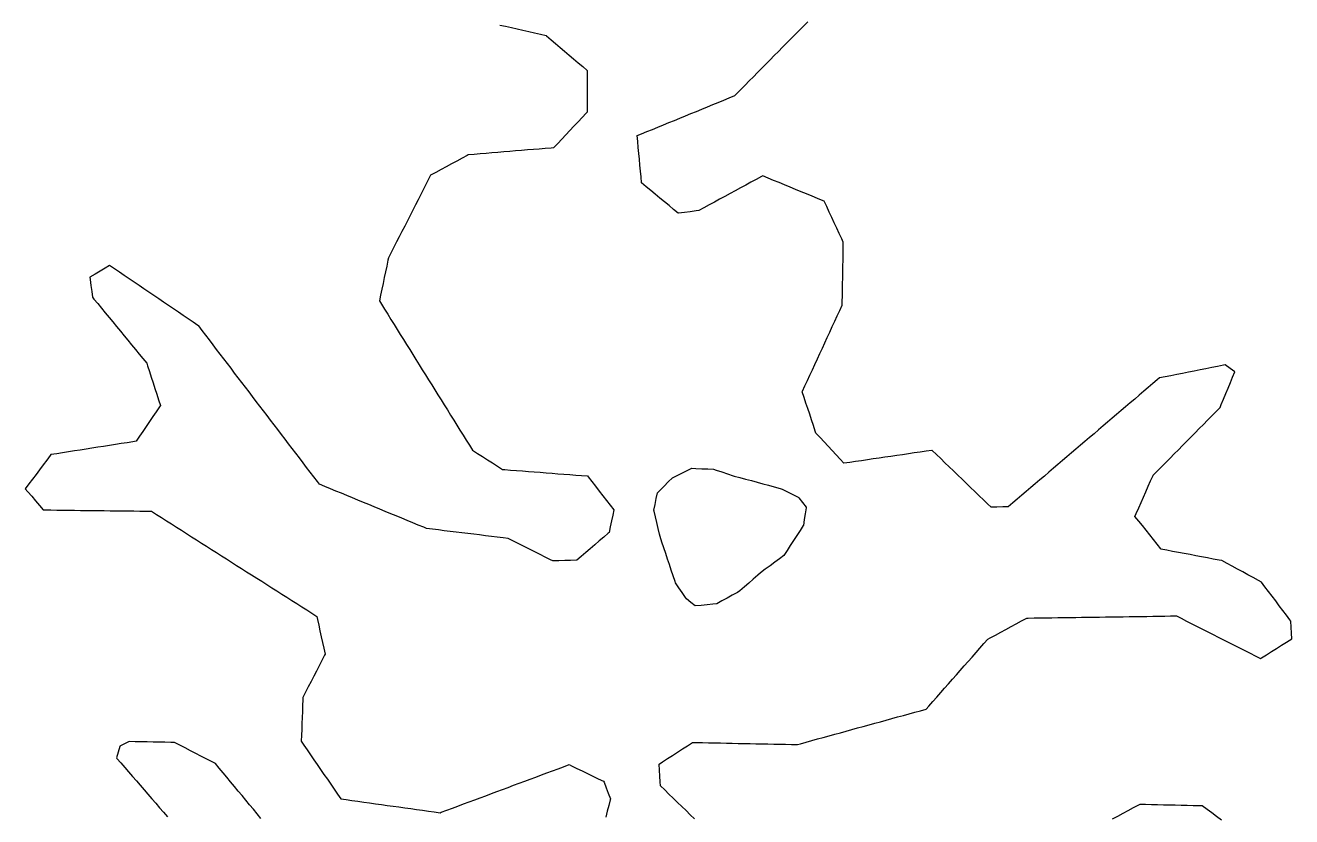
# Model space of a CAD drawing. Header units: millimetres. Extents: x 165 to 2352, y 1753 to 3323.
# Drawn here: x 775.9 to 989.3, y 2604.8 to 2738.1 of the extents above; entities that cross this region are included whole.
import ezdxf

# ---------------------------------------------------------------- set-up
doc = ezdxf.new("R2010")
doc.units = ezdxf.units.MM
for name, color, linetype in [('ALL_HOLES', 1, 'Continuous'), ('ALL_ISLANDS', 7, 'Continuous'), ('OUTLINE_ISLAND_01', 7, 'Continuous'), ('OUTLINE_ISLAND_01_HOLE_57', 1, 'Continuous')]:
    doc.layers.add(name, color=color, linetype=linetype)

msp = doc.modelspace()

# ---------------------------------------------------------------- linework, layer by layer
at = {"layer": 'ALL_HOLES'}
msp.add_lwpolyline([(881.8342, 2656.4206), (882.0303, 2657.4012), (882.2264, 2658.3817), (882.4226, 2659.3623), (882.8286, 2659.7681), (883.536, 2660.475), (884.2433, 2661.1819), (884.9506, 2661.8888), (885.5408, 2662.1763), (886.4399, 2662.6141), (887.3389, 2663.052), (888.238, 2663.4898), (888.887, 2663.4614), (889.8861, 2663.4178), (890.8851, 2663.3741), (891.8842, 2663.3304), (892.3271, 2663.1813), (893.2748, 2662.8621), (894.2226, 2662.543), (895.1703, 2662.2239), (895.3481, 2662.1763), (896.314, 2661.9176), (897.28, 2661.6589), (898.246, 2661.4003), (899.2119, 2661.1416), (900.1779, 2660.883), (901.1439, 2660.6243), (902.1098, 2660.3656), (903.0758, 2660.107), (903.4219, 2659.9389), (904.3214, 2659.5019), (905.2209, 2659.065), (906.1204, 2658.6281), (906.231, 2658.4911), (906.859, 2657.7128), (907.487, 2656.9346), (907.4681, 2656.8123), (907.3151, 2655.8241), (907.1621, 2654.8358), (907.0092, 2653.8476), (906.9905, 2653.8187), (906.4467, 2652.9795), (905.903, 2652.1403), (905.3592, 2651.301), (904.8154, 2650.4618), (904.2717, 2649.6225), (903.7279, 2648.7833), (903.0064, 2648.2558), (902.1992, 2647.6655), (901.392, 2647.0752), (900.5848, 2646.485), (899.7776, 2645.8947), (899.3146, 2645.4823), (898.5679, 2644.8171), (897.8212, 2644.1519), (897.0745, 2643.4867), (896.3278, 2642.8216), (895.9034, 2642.586), (895.0291, 2642.1006), (894.1548, 2641.6152), (893.2805, 2641.1299), (892.4062, 2640.6445), (891.7818, 2640.5854), (890.7862, 2640.4912), (889.7906, 2640.397), (888.7951, 2640.3027), (888.0725, 2640.8811), (887.2918, 2641.506), (887.1517, 2641.7115), (886.5885, 2642.5378), (886.0253, 2643.3641), (885.462, 2644.1904), (885.3908, 2644.404), (885.0747, 2645.3528), (884.7586, 2646.3015), (884.4425, 2647.2502), (884.1263, 2648.1989), (883.8102, 2649.1476), (883.4941, 2650.0964), (883.178, 2651.0451), (882.8618, 2651.9938), (882.77, 2652.3892), (882.5439, 2653.3633), (882.3178, 2654.3374), (882.0916, 2655.3115), (881.8655, 2656.2856)], close=True, dxfattribs=at)
at = {"layer": 'ALL_ISLANDS'}
for points in [[(888.6743, 2604.428), (887.9554, 2605.123), (887.2364, 2605.8181), (886.5175, 2606.5132), (885.7986, 2607.2083), (885.0796, 2607.9034), (884.3607, 2608.5985), (883.6418, 2609.2935), (882.9228, 2609.9886), (882.8816, 2610.6412), (882.8185, 2611.6392), (882.7554, 2612.6372), (882.6923, 2613.6353), (883.2874, 2614.0228), (884.1254, 2614.5685), (884.9633, 2615.1142), (885.8013, 2615.6599), (886.6393, 2616.2056), (887.4773, 2616.7513), (888.3152, 2617.297), (889.0315, 2617.2833), (890.0313, 2617.2641), (891.0311, 2617.2449), (892.0309, 2617.2258), (893.0307, 2617.2066), (894.0305, 2617.1874), (895.0304, 2617.1683), (896.0302, 2617.1491), (897.03, 2617.1299), (898.0298, 2617.1108), (899.0296, 2617.0916), (900.0294, 2617.0725), (901.0293, 2617.0533), (902.0291, 2617.0341), (903.0289, 2617.015), (904.0287, 2616.9958), (905.0285, 2616.9766), (906.0283, 2616.9575), (906.5131, 2617.0905), (907.4774, 2617.3552), (908.4418, 2617.6199), (909.4061, 2617.8846), (910.3704, 2618.1492), (911.3348, 2618.4139), (912.2991, 2618.6786), (913.2634, 2618.9433), (914.2278, 2619.208), (915.1921, 2619.4726), (916.1565, 2619.7373), (917.1208, 2620.002), (918.0851, 2620.2667), (919.0495, 2620.5314), (920.0138, 2620.796), (920.9781, 2621.0607), (921.9425, 2621.3254), (922.9068, 2621.5901), (923.8711, 2621.8548), (924.8355, 2622.1194), (925.7998, 2622.3841), (926.7642, 2622.6488), (927.7285, 2622.9135), (928.1856, 2623.433), (928.8461, 2624.1838), (929.5066, 2624.9346), (930.1672, 2625.6854), (930.8277, 2626.4362), (931.4882, 2627.187), (932.1487, 2627.9379), (932.8093, 2628.6887), (933.4698, 2629.4395), (934.1303, 2630.1903), (934.7908, 2630.9411), (935.4514, 2631.6919), (936.1119, 2632.4427), (936.7724, 2633.1935), (937.4329, 2633.9443), (938.0935, 2634.6951), (938.5119, 2634.9219), (939.3911, 2635.3985), (940.2702, 2635.8751), (941.1493, 2636.3517), (942.0285, 2636.8283), (942.9076, 2637.3048), (943.7867, 2637.7814), (944.6659, 2638.258), (944.9146, 2638.2615), (945.9145, 2638.2756), (946.9144, 2638.2897), (947.9143, 2638.3039), (948.9142, 2638.318), (949.9141, 2638.3321), (950.914, 2638.3462), (951.9139, 2638.3604), (952.9138, 2638.3745), (953.9137, 2638.3886), (954.9136, 2638.4027), (955.9135, 2638.4168), (956.9134, 2638.431), (957.9133, 2638.4451), (958.9132, 2638.4592), (959.9131, 2638.4733), (960.913, 2638.4874), (961.9129, 2638.5016), (962.9128, 2638.5157), (963.9127, 2638.5298), (964.9126, 2638.5439), (965.9125, 2638.5581), (966.9124, 2638.5722), (967.9123, 2638.5863), (968.9122, 2638.6004), (969.9121, 2638.6145), (970.7096, 2638.2097), (971.6013, 2637.757), (972.493, 2637.3044), (973.3847, 2636.8517), (974.2764, 2636.3991), (975.1681, 2635.9464), (976.0598, 2635.4937), (976.9514, 2635.0411), (977.8431, 2634.5884), (978.7348, 2634.1358), (979.6265, 2633.6831), (980.5182, 2633.2305), (981.4099, 2632.7778), (982.3016, 2632.3252), (983.1932, 2631.8725), (984.0849, 2631.4199), (984.2532, 2631.5267), (985.0974, 2632.0627), (985.9416, 2632.5988), (986.7858, 2633.1348), (987.63, 2633.6708), (988.4742, 2634.2068), (989.3184, 2634.7429), (989.2781, 2635.7235), (989.237, 2636.7227), (989.1959, 2637.7218), (989.0313, 2637.94), (988.429, 2638.7383), (987.8267, 2639.5366), (987.2244, 2640.3349), (986.6221, 2641.1332), (986.0198, 2641.9314), (985.4175, 2642.7297), (984.8152, 2643.528), (984.2129, 2644.3263), (983.7042, 2644.6015), (982.8247, 2645.0774), (981.9452, 2645.5533), (981.0657, 2646.0292), (980.1862, 2646.5051), (979.3067, 2646.981), (978.4272, 2647.4569), (977.5477, 2647.9328), (977.096, 2648.0175), (976.1132, 2648.2018), (975.1303, 2648.3861), (974.1474, 2648.5704), (973.1646, 2648.7547), (972.1817, 2648.939), (971.1988, 2649.1234), (970.216, 2649.3077), (969.2331, 2649.492), (968.2502, 2649.6763), (967.2674, 2649.8606), (967.2435, 2649.8909), (966.6246, 2650.6763), (966.0056, 2651.4617), (965.3866, 2652.2471), (964.7676, 2653.0325), (964.1486, 2653.8179), (963.5296, 2654.6033), (962.9107, 2655.3887), (963.1289, 2655.8845), (963.5318, 2656.7998), (963.9347, 2657.7151), (964.3376, 2658.6303), (964.7404, 2659.5456), (965.1433, 2660.4608), (965.5462, 2661.3761), (965.9491, 2662.2913), (966.0007, 2662.3436), (966.7036, 2663.0549), (967.4065, 2663.7662), (968.1094, 2664.4775), (968.8123, 2665.1888), (969.5152, 2665.9), (970.2181, 2666.6113), (970.921, 2667.3226), (971.6239, 2668.0339), (972.3268, 2668.7452), (973.0297, 2669.4565), (973.7326, 2670.1678), (974.4355, 2670.8791), (975.1384, 2671.5904), (975.8413, 2672.3017), (976.5442, 2673.0129), (977.2471, 2673.7242), (977.4512, 2674.2152), (977.8351, 2675.1386), (978.219, 2676.062), (978.6029, 2676.9854), (978.9868, 2677.9087), (979.3707, 2678.8321), (979.7546, 2679.7555), (978.9464, 2680.321), (978.1271, 2680.8944), (977.8058, 2680.8308), (976.8248, 2680.6368), (975.8438, 2680.4427), (974.8628, 2680.2487), (973.8818, 2680.0546), (972.9008, 2679.8606), (971.9198, 2679.6665), (970.9388, 2679.4725), (969.9579, 2679.2784), (968.9769, 2679.0844), (967.9959, 2678.8903), (967.0149, 2678.6963), (966.6607, 2678.3945), (965.8996, 2677.746), (965.1384, 2677.0974), (964.3772, 2676.4488), (963.6161, 2675.8003), (962.8549, 2675.1517), (962.0937, 2674.5032), (961.3326, 2673.8546), (960.5714, 2673.206), (959.8102, 2672.5575), (959.0491, 2671.9089), (958.2879, 2671.2604), (957.5268, 2670.6118), (956.7656, 2669.9632), (956.0044, 2669.3147), (955.2433, 2668.6661), (954.4821, 2668.0176), (953.7209, 2667.369), (952.9598, 2666.7204), (952.1986, 2666.0719), (951.4375, 2665.4233), (950.6763, 2664.7748), (949.9151, 2664.1262), (949.154, 2663.4776), (948.3928, 2662.8291), (947.6316, 2662.1805), (946.8705, 2661.5319), (946.1093, 2660.8834), (945.3481, 2660.2348), (944.587, 2659.5863), (943.8258, 2658.9377), (943.0647, 2658.2891), (942.3035, 2657.6406), (941.5423, 2656.992), (940.6468, 2656.9725), (939.647, 2656.9507), (938.6472, 2656.929), (938.0769, 2657.4789), (937.357, 2658.173), (936.6372, 2658.8671), (935.9173, 2659.5612), (935.1974, 2660.2554), (934.4776, 2660.9495), (933.7577, 2661.6436), (933.0378, 2662.3377), (932.318, 2663.0318), (931.5981, 2663.7259), (930.8782, 2664.42), (930.1584, 2665.1142), (929.4385, 2665.8083), (928.7186, 2666.5024), (928.6819, 2666.497), (927.6924, 2666.3524), (926.7029, 2666.2079), (925.7134, 2666.0633), (924.7239, 2665.9187), (923.7344, 2665.7742), (922.7449, 2665.6296), (921.7554, 2665.485), (920.7659, 2665.3405), (919.7764, 2665.1959), (918.7869, 2665.0513), (917.7975, 2664.9068), (916.808, 2664.7622), (915.8185, 2664.6176), (914.829, 2664.4731), (913.8395, 2664.3285), (913.222, 2664.994), (912.5419, 2665.7271), (911.8617, 2666.4602), (911.1816, 2667.1932), (910.5015, 2667.9263), (909.8213, 2668.6594), (909.1412, 2669.3925), (909.0259, 2669.7387), (908.71, 2670.6874), (908.3941, 2671.6362), (908.0782, 2672.585), (907.7623, 2673.5338), (907.4465, 2674.4826), (907.1306, 2675.4314), (906.8147, 2676.3802), (906.8503, 2676.4572), (907.2704, 2677.3647), (907.6905, 2678.2722), (908.1106, 2679.1796), (908.5307, 2680.0871), (908.9508, 2680.9946), (909.3709, 2681.9021), (909.791, 2682.8096), (910.2111, 2683.717), (910.6311, 2684.6245), (911.0512, 2685.532), (911.4713, 2686.4395), (911.8914, 2687.347), (912.3115, 2688.2544), (912.7316, 2689.1619), (913.1517, 2690.0694), (913.5718, 2690.9769), (913.5811, 2691.5568), (913.5972, 2692.5567), (913.6133, 2693.5565), (913.6294, 2694.5564), (913.6455, 2695.5563), (913.6616, 2696.5562), (913.6777, 2697.556), (913.6938, 2698.5559), (913.7099, 2699.5558), (913.726, 2700.5556), (913.7421, 2701.5555), (913.4835, 2702.114), (913.0635, 2703.0215), (912.6434, 2703.929), (912.2233, 2704.8365), (911.8033, 2705.744), (911.3832, 2706.6515), (910.9631, 2707.559), (910.5431, 2708.4665), (910.3277, 2708.5552), (909.403, 2708.936), (908.4783, 2709.3167), (907.5537, 2709.6975), (906.629, 2710.0783), (905.7043, 2710.459), (904.7796, 2710.8398), (903.855, 2711.2205), (902.9303, 2711.6013), (902.0056, 2711.9821), (901.081, 2712.3628), (900.1563, 2712.7436), (899.9287, 2712.6204), (899.0493, 2712.1443), (898.17, 2711.6681), (897.2906, 2711.192), (896.4112, 2710.7159), (895.5318, 2710.2398), (894.6524, 2709.7636), (893.7731, 2709.2875), (892.8937, 2708.8114), (892.0143, 2708.3353), (891.1349, 2707.8592), (890.2555, 2707.383), (889.3762, 2706.9069), (888.9345, 2706.846), (887.9439, 2706.7094), (886.9532, 2706.5728), (885.9626, 2706.4363), (885.9208, 2706.4707), (885.1488, 2707.1063), (884.3767, 2707.7419), (883.6047, 2708.3775), (882.8327, 2709.0131), (882.0607, 2709.6487), (881.2886, 2710.2843), (880.5166, 2710.9198), (879.7446, 2711.5554), (879.7439, 2711.5634), (879.6507, 2712.559), (879.5576, 2713.5547), (879.4645, 2714.5503), (879.3714, 2715.546), (879.2783, 2716.5417), (879.1852, 2717.5373), (879.092, 2718.533), (878.9989, 2719.5286), (879.7237, 2719.8252), (880.6492, 2720.204), (881.5747, 2720.5828), (882.5002, 2720.9615), (883.4257, 2721.3403), (884.3512, 2721.7191), (885.2766, 2722.0978), (886.2021, 2722.4766), (887.1276, 2722.8553), (888.0531, 2723.2341), (888.9786, 2723.6129), (889.9041, 2723.9916), (890.8296, 2724.3704), (891.7551, 2724.7492), (892.6806, 2725.1279), (893.6061, 2725.5067), (894.5316, 2725.8855), (895.4571, 2726.2642), (895.7905, 2726.6017), (896.4934, 2727.3129), (897.1963, 2728.0242), (897.8992, 2728.7355), (898.6021, 2729.4468), (899.305, 2730.1581), (900.0079, 2730.8694), (900.7108, 2731.5807), (901.4137, 2732.292), (902.1166, 2733.0033), (902.8195, 2733.7146), (903.5224, 2734.4259), (904.2253, 2735.1372), (904.9282, 2735.8484), (905.6311, 2736.5597), (906.334, 2737.271), (907.0368, 2737.9823), (907.7397, 2738.6936)], [(855.8497, 2738.1573), (856.8254, 2737.938), (857.801, 2737.7187), (858.7767, 2737.4994), (859.7523, 2737.2801), (860.728, 2737.0608), (861.7037, 2736.8415), (862.6793, 2736.6222), (863.655, 2736.4029), (863.7308, 2736.3383), (864.4915, 2735.6892), (865.2523, 2735.0402), (866.0131, 2734.3912), (866.7738, 2733.7421), (867.5346, 2733.0931), (868.2953, 2732.4441), (869.0561, 2731.7951), (869.8169, 2731.146), (870.5776, 2730.497), (870.578, 2729.5006), (870.5783, 2728.5006), (870.5787, 2727.5006), (870.5791, 2726.5006), (870.5794, 2725.5006), (870.5798, 2724.5006), (870.5801, 2723.5006), (870.397, 2723.3054), (869.7127, 2722.5762), (869.0284, 2721.847), (868.3441, 2721.1178), (867.6598, 2720.3886), (866.9755, 2719.6594), (866.2912, 2718.9302), (865.6069, 2718.201), (864.9226, 2717.4718), (864.4926, 2717.4363), (863.496, 2717.3538), (862.4994, 2717.2714), (861.5028, 2717.189), (860.5062, 2717.1066), (859.5096, 2717.0242), (858.513, 2716.9418), (857.5164, 2716.8594), (856.5198, 2716.777), (855.5232, 2716.6946), (854.5266, 2716.6121), (853.53, 2716.5297), (852.5334, 2716.4473), (851.5368, 2716.3649), (850.5402, 2716.2825), (850.3559, 2716.1832), (849.4756, 2715.7088), (848.5953, 2715.2345), (847.7149, 2714.7601), (846.8346, 2714.2858), (845.9543, 2713.8114), (845.0739, 2713.337), (844.1936, 2712.8627), (843.9044, 2712.296), (843.4498, 2711.4053), (842.9952, 2710.5146), (842.5406, 2709.6239), (842.086, 2708.7332), (841.6314, 2707.8425), (841.1768, 2706.9518), (840.7222, 2706.0611), (840.2676, 2705.1704), (839.813, 2704.2797), (839.3585, 2703.389), (838.9039, 2702.4983), (838.4493, 2701.6076), (837.9947, 2700.7169), (837.5401, 2699.8262), (837.0855, 2698.9355), (836.9996, 2698.5314), (836.7917, 2697.5533), (836.5838, 2696.5751), (836.3759, 2695.597), (836.168, 2694.6188), (835.9601, 2693.6407), (835.7522, 2692.6625), (835.5443, 2691.6844), (835.8971, 2691.1191), (836.4266, 2690.2708), (836.9561, 2689.4224), (837.4856, 2688.5741), (838.015, 2687.7258), (838.5445, 2686.8775), (839.074, 2686.0292), (839.6035, 2685.1808), (840.133, 2684.3325), (840.6625, 2683.4842), (841.1919, 2682.6359), (841.7214, 2681.7875), (842.2509, 2680.9392), (842.7804, 2680.0909), (843.3099, 2679.2426), (843.8393, 2678.3943), (844.3688, 2677.5459), (844.8983, 2676.6976), (845.4278, 2675.8493), (845.9573, 2675.001), (846.4867, 2674.1527), (847.0162, 2673.3043), (847.5457, 2672.456), (848.0752, 2671.6077), (848.6047, 2670.7594), (849.1342, 2669.911), (849.6636, 2669.0627), (850.1931, 2668.2144), (850.7226, 2667.3661), (851.2521, 2666.5178), (852.076, 2665.9917), (852.9189, 2665.4536), (853.7618, 2664.9155), (854.6047, 2664.3774), (855.4476, 2663.8393), (856.2904, 2663.3012), (856.6765, 2663.2714), (857.6735, 2663.1943), (858.6706, 2663.1172), (859.6676, 2663.0402), (860.6646, 2662.9631), (861.6616, 2662.886), (862.6587, 2662.8089), (863.6557, 2662.7319), (864.6527, 2662.6548), (865.6497, 2662.5777), (866.6468, 2662.5007), (867.6438, 2662.4236), (868.6408, 2662.3465), (869.6378, 2662.2694), (870.6349, 2662.1924), (870.7651, 2662.0246), (871.3783, 2661.2347), (871.9915, 2660.4448), (872.6048, 2659.6548), (873.218, 2658.8649), (873.8312, 2658.075), (874.4444, 2657.2851), (875.0576, 2656.4952), (874.8748, 2655.6082), (874.673, 2654.6288), (874.4712, 2653.6494), (874.2693, 2652.67), (874.1183, 2652.5405), (873.3589, 2651.8899), (872.5996, 2651.2392), (871.8402, 2650.5885), (871.0808, 2649.9379), (870.3215, 2649.2872), (869.5621, 2648.6365), (868.8027, 2647.9859), (868.7797, 2647.9852), (867.7801, 2647.9566), (866.7806, 2647.9281), (865.781, 2647.8995), (864.7814, 2647.871), (864.4099, 2648.0581), (863.5167, 2648.5078), (862.6236, 2648.9576), (861.7304, 2649.4074), (860.8373, 2649.8571), (859.9441, 2650.3069), (859.051, 2650.7566), (858.1578, 2651.2064), (857.2647, 2651.6562), (856.4075, 2651.761), (855.4149, 2651.8825), (854.4223, 2652.0039), (853.4297, 2652.1254), (852.4371, 2652.2468), (851.4445, 2652.3682), (850.4519, 2652.4897), (849.4593, 2652.6111), (848.4667, 2652.7325), (847.4741, 2652.854), (846.4815, 2652.9754), (845.4889, 2653.0968), (844.4963, 2653.2183), (843.5037, 2653.3397), (843.0172, 2653.5406), (842.093, 2653.9223), (841.1687, 2654.304), (840.2444, 2654.6857), (839.3201, 2655.0674), (838.3958, 2655.449), (837.4715, 2655.8307), (836.5472, 2656.2124), (835.6229, 2656.5941), (834.6986, 2656.9758), (833.7744, 2657.3575), (832.8501, 2657.7392), (831.9258, 2658.1209), (831.0015, 2658.5026), (830.0772, 2658.8843), (829.1529, 2659.266), (828.2286, 2659.6477), (827.3043, 2660.0294), (826.38, 2660.4111), (825.4558, 2660.7927), (825.1083, 2661.2481), (824.5017, 2662.0431), (823.8951, 2662.8381), (823.2885, 2663.6331), (822.6819, 2664.4281), (822.0752, 2665.2231), (821.4686, 2666.0181), (820.862, 2666.8131), (820.2554, 2667.6081), (819.6488, 2668.4031), (819.0422, 2669.1981), (818.4356, 2669.9931), (817.829, 2670.7881), (817.2224, 2671.5831), (816.6158, 2672.3781), (816.0091, 2673.1731), (815.4025, 2673.9681), (814.7959, 2674.7631), (814.1893, 2675.5581), (813.5827, 2676.3531), (812.9761, 2677.1481), (812.3695, 2677.9431), (811.7629, 2678.7381), (811.1563, 2679.5331), (810.5497, 2680.3281), (809.943, 2681.1231), (809.3364, 2681.9181), (808.7298, 2682.7131), (808.1232, 2683.5081), (807.5166, 2684.3031), (806.91, 2685.0981), (806.3034, 2685.8931), (805.6968, 2686.6881), (805.0902, 2687.4831), (804.974, 2687.5619), (804.1462, 2688.1229), (803.3184, 2688.6839), (802.4906, 2689.245), (801.6628, 2689.806), (800.835, 2690.3671), (800.0072, 2690.9281), (799.1795, 2691.4892), (798.3517, 2692.0502), (797.5239, 2692.6112), (796.6961, 2693.1723), (795.8683, 2693.7333), (795.0405, 2694.2944), (794.2127, 2694.8554), (793.3849, 2695.4165), (792.5572, 2695.9775), (791.7294, 2696.5385), (790.9016, 2697.0996), (790.0738, 2697.6606), (789.3374, 2697.222), (788.4782, 2696.7104), (787.619, 2696.1987), (786.7599, 2695.687), (786.8127, 2695.272), (786.9389, 2694.28), (787.0652, 2693.288), (787.1914, 2692.296), (787.4413, 2691.9924), (788.0768, 2691.2203), (788.7124, 2690.4483), (789.3479, 2689.6762), (789.9834, 2688.9041), (790.619, 2688.132), (791.2545, 2687.36), (791.8901, 2686.5879), (792.5256, 2685.8158), (793.1612, 2685.0438), (793.7967, 2684.2717), (794.4322, 2683.4996), (795.0678, 2682.7276), (795.7033, 2681.9555), (796.3389, 2681.1834), (796.484, 2680.734), (796.7914, 2679.7824), (797.0988, 2678.8308), (797.4062, 2677.8792), (797.7136, 2676.9276), (798.021, 2675.976), (798.3283, 2675.0244), (798.6357, 2674.0729), (798.4806, 2673.8428), (797.9217, 2673.0136), (797.3627, 2672.1844), (796.8037, 2671.3552), (796.2448, 2670.526), (795.6858, 2669.6968), (795.1269, 2668.8676), (794.5679, 2668.0384), (794.0134, 2667.9516), (793.0255, 2667.7968), (792.0375, 2667.6421), (791.0496, 2667.4874), (790.0616, 2667.3327), (789.0736, 2667.178), (788.0857, 2667.0232), (787.0977, 2666.8685), (786.1098, 2666.7138), (785.1218, 2666.5591), (784.1339, 2666.4044), (783.1459, 2666.2497), (782.1579, 2666.0949), (781.17, 2665.9402), (780.182, 2665.7855), (780.0731, 2665.6402), (779.4731, 2664.8402), (778.8731, 2664.0402), (778.2731, 2663.2402), (777.6732, 2662.4401), (777.0732, 2661.6401), (776.4732, 2660.8401), (775.8732, 2660.0401), (776.31, 2659.5256), (776.9571, 2658.7632), (777.6043, 2658.0009), (778.2515, 2657.2385), (778.8986, 2656.4761), (779.1648, 2656.4729), (780.1647, 2656.4607), (781.1647, 2656.4484), (782.1646, 2656.4362), (783.1645, 2656.424), (784.1644, 2656.4118), (785.1644, 2656.3996), (786.1643, 2656.3873), (787.1642, 2656.3751), (788.1641, 2656.3629), (789.1641, 2656.3507), (790.164, 2656.3385), (791.1639, 2656.3262), (792.1639, 2656.314), (793.1638, 2656.3018), (794.1637, 2656.2896), (795.1636, 2656.2774), (796.1636, 2656.2651), (797.1635, 2656.2529), (797.9947, 2655.7238), (798.8383, 2655.1868), (799.6819, 2654.6498), (800.5254, 2654.1128), (801.369, 2653.5757), (802.2126, 2653.0387), (803.0562, 2652.5017), (803.8997, 2651.9647), (804.7433, 2651.4277), (805.5869, 2650.8907), (806.4305, 2650.3537), (807.2741, 2649.8167), (808.1176, 2649.2797), (808.9612, 2648.7427), (809.8048, 2648.2057), (810.6484, 2647.6687), (811.4919, 2647.1317), (812.3355, 2646.5946), (813.1791, 2646.0576), (814.0227, 2645.5206), (814.8662, 2644.9836), (815.7098, 2644.4466), (816.5534, 2643.9096), (817.397, 2643.3726), (818.2406, 2642.8356), (819.0841, 2642.2986), (819.9277, 2641.7616), (820.7713, 2641.2246), (821.6149, 2640.6876), (822.4584, 2640.1505), (823.302, 2639.6135), (824.1456, 2639.0765), (824.9892, 2638.5395), (825.101, 2638.035), (825.3173, 2637.0587), (825.5336, 2636.0823), (825.75, 2635.106), (825.9663, 2634.1297), (826.1826, 2633.1534), (826.3989, 2632.1771), (826.3088, 2632.0015), (825.8519, 2631.1119), (825.3951, 2630.2224), (824.9382, 2629.3328), (824.4814, 2628.4433), (824.0246, 2627.5537), (823.5677, 2626.6642), (823.1109, 2625.7746), (822.654, 2624.8851), (822.6398, 2624.4996), (822.6029, 2623.5003), (822.566, 2622.501), (822.5291, 2621.5017), (822.4922, 2620.5023), (822.4554, 2619.503), (822.4185, 2618.5037), (822.3816, 2617.5044), (822.8221, 2616.8614), (823.3873, 2616.0364), (823.9525, 2615.2115), (824.5177, 2614.3865), (825.0829, 2613.5616), (825.6481, 2612.7366), (826.2132, 2611.9116), (826.7784, 2611.0867), (827.3436, 2610.2617), (827.9088, 2609.4368), (828.474, 2608.6118), (829.0392, 2607.7869), (829.9371, 2607.6624), (830.9276, 2607.5251), (831.9181, 2607.3878), (832.9086, 2607.2505), (833.8992, 2607.1132), (834.8897, 2606.9759), (835.8802, 2606.8387), (836.8708, 2606.7014), (837.8613, 2606.5641), (838.8518, 2606.4268), (839.8424, 2606.2895), (840.8329, 2606.1522), (841.8234, 2606.0149), (842.814, 2605.8776), (843.8045, 2605.7403), (844.795, 2605.603), (845.7855, 2605.4657), (845.9892, 2605.5415), (846.9264, 2605.8904), (847.8636, 2606.2392), (848.8008, 2606.588), (849.738, 2606.9368), (850.6751, 2607.2857), (851.6123, 2607.6345), (852.5495, 2607.9833), (853.4867, 2608.3321), (854.4239, 2608.681), (855.3611, 2609.0298), (856.2983, 2609.3786), (857.2355, 2609.7275), (858.1726, 2610.0763), (859.1098, 2610.4251), (860.047, 2610.7739), (860.9842, 2611.1228), (861.9214, 2611.4716), (862.8586, 2611.8204), (863.7958, 2612.1692), (864.733, 2612.5181), (865.6701, 2612.8669), (866.6073, 2613.2157), (867.5445, 2613.5645), (867.949, 2613.3694), (868.8496, 2612.9347), (869.7502, 2612.5001), (870.6508, 2612.0655), (871.5514, 2611.6309), (872.4521, 2611.1963), (873.3527, 2610.7617), (873.4105, 2610.6107), (873.7683, 2609.6769), (874.1261, 2608.7431), (874.4839, 2607.8093), (874.4421, 2607.6405), (874.2017, 2606.6698), (873.9612, 2605.6991), (873.7207, 2604.7285)], [(815.5901, 2604.5046), (814.9509, 2605.2736), (814.3117, 2606.0426), (813.6724, 2606.8117), (813.0332, 2607.5807), (812.394, 2608.3497), (811.7548, 2609.1187), (811.1156, 2609.8878), (810.4763, 2610.6568), (809.8371, 2611.4258), (809.1979, 2612.1948), (808.5587, 2612.9639), (807.9195, 2613.7329), (807.2522, 2614.0769), (806.3633, 2614.5351), (805.4745, 2614.9933), (804.5856, 2615.4515), (803.6968, 2615.9097), (802.8079, 2616.3679), (801.9191, 2616.8262), (801.0303, 2617.2844), (800.3958, 2617.2978), (799.396, 2617.3191), (798.3962, 2617.3403), (797.3964, 2617.3615), (796.3967, 2617.3828), (795.3969, 2617.404), (794.3971, 2617.4252), (793.3974, 2617.4465), (792.7219, 2617.1217), (791.8206, 2616.6884), (791.8062, 2616.6419), (791.5099, 2615.6868), (791.2136, 2614.7317), (791.315, 2614.6145), (791.9692, 2613.8581), (792.6234, 2613.1018), (793.2775, 2612.3454), (793.9317, 2611.5891), (794.5859, 2610.8327), (795.24, 2610.0764), (795.8942, 2609.32), (796.5484, 2608.5637), (797.2026, 2607.8073), (797.8567, 2607.051), (798.5109, 2606.2947), (799.1651, 2605.5383), (799.8192, 2604.782)], [(977.4731, 2604.2335), (976.667, 2604.8251), (975.8608, 2605.4168), (975.0546, 2606.0085), (974.2484, 2606.6001), (973.7044, 2606.6131), (972.7047, 2606.637), (971.7049, 2606.6609), (970.7052, 2606.6848), (969.7055, 2606.7087), (968.7058, 2606.7326), (967.7061, 2606.7565), (966.7064, 2606.7804), (965.7067, 2606.8042), (964.7069, 2606.8281), (963.7072, 2606.852), (963.4822, 2606.7309), (962.6017, 2606.257), (961.7211, 2605.7831), (960.8405, 2605.3092), (959.9599, 2604.8353), (959.0793, 2604.3614)]]:
    msp.add_lwpolyline(points, dxfattribs=at)
at = {"layer": 'OUTLINE_ISLAND_01'}
for points in [[(888.6743, 2604.428), (887.9554, 2605.123), (887.2364, 2605.8181), (886.5175, 2606.5132), (885.7986, 2607.2083), (885.0796, 2607.9034), (884.3607, 2608.5985), (883.6418, 2609.2935), (882.9228, 2609.9886), (882.8816, 2610.6412), (882.8185, 2611.6392), (882.7554, 2612.6372), (882.6923, 2613.6353), (883.2874, 2614.0228), (884.1254, 2614.5685), (884.9633, 2615.1142), (885.8013, 2615.6599), (886.6393, 2616.2056), (887.4773, 2616.7513), (888.3152, 2617.297), (889.0315, 2617.2833), (890.0313, 2617.2641), (891.0311, 2617.2449), (892.0309, 2617.2258), (893.0307, 2617.2066), (894.0305, 2617.1874), (895.0304, 2617.1683), (896.0302, 2617.1491), (897.03, 2617.1299), (898.0298, 2617.1108), (899.0296, 2617.0916), (900.0294, 2617.0725), (901.0293, 2617.0533), (902.0291, 2617.0341), (903.0289, 2617.015), (904.0287, 2616.9958), (905.0285, 2616.9766), (906.0283, 2616.9575), (906.5131, 2617.0905), (907.4774, 2617.3552), (908.4418, 2617.6199), (909.4061, 2617.8846), (910.3704, 2618.1492), (911.3348, 2618.4139), (912.2991, 2618.6786), (913.2634, 2618.9433), (914.2278, 2619.208), (915.1921, 2619.4726), (916.1565, 2619.7373), (917.1208, 2620.002), (918.0851, 2620.2667), (919.0495, 2620.5314), (920.0138, 2620.796), (920.9781, 2621.0607), (921.9425, 2621.3254), (922.9068, 2621.5901), (923.8711, 2621.8548), (924.8355, 2622.1194), (925.7998, 2622.3841), (926.7642, 2622.6488), (927.7285, 2622.9135), (928.1856, 2623.433), (928.8461, 2624.1838), (929.5066, 2624.9346), (930.1672, 2625.6854), (930.8277, 2626.4362), (931.4882, 2627.187), (932.1487, 2627.9379), (932.8093, 2628.6887), (933.4698, 2629.4395), (934.1303, 2630.1903), (934.7908, 2630.9411), (935.4514, 2631.6919), (936.1119, 2632.4427), (936.7724, 2633.1935), (937.4329, 2633.9443), (938.0935, 2634.6951), (938.5119, 2634.9219), (939.3911, 2635.3985), (940.2702, 2635.8751), (941.1493, 2636.3517), (942.0285, 2636.8283), (942.9076, 2637.3048), (943.7867, 2637.7814), (944.6659, 2638.258), (944.9146, 2638.2615), (945.9145, 2638.2756), (946.9144, 2638.2897), (947.9143, 2638.3039), (948.9142, 2638.318), (949.9141, 2638.3321), (950.914, 2638.3462), (951.9139, 2638.3604), (952.9138, 2638.3745), (953.9137, 2638.3886), (954.9136, 2638.4027), (955.9135, 2638.4168), (956.9134, 2638.431), (957.9133, 2638.4451), (958.9132, 2638.4592), (959.9131, 2638.4733), (960.913, 2638.4874), (961.9129, 2638.5016), (962.9128, 2638.5157), (963.9127, 2638.5298), (964.9126, 2638.5439), (965.9125, 2638.5581), (966.9124, 2638.5722), (967.9123, 2638.5863), (968.9122, 2638.6004), (969.9121, 2638.6145), (970.7096, 2638.2097), (971.6013, 2637.757), (972.493, 2637.3044), (973.3847, 2636.8517), (974.2764, 2636.3991), (975.1681, 2635.9464), (976.0598, 2635.4937), (976.9514, 2635.0411), (977.8431, 2634.5884), (978.7348, 2634.1358), (979.6265, 2633.6831), (980.5182, 2633.2305), (981.4099, 2632.7778), (982.3016, 2632.3252), (983.1932, 2631.8725), (984.0849, 2631.4199), (984.2532, 2631.5267), (985.0974, 2632.0627), (985.9416, 2632.5988), (986.7858, 2633.1348), (987.63, 2633.6708), (988.4742, 2634.2068), (989.3184, 2634.7429), (989.2781, 2635.7235), (989.237, 2636.7227), (989.1959, 2637.7218), (989.0313, 2637.94), (988.429, 2638.7383), (987.8267, 2639.5366), (987.2244, 2640.3349), (986.6221, 2641.1332), (986.0198, 2641.9314), (985.4175, 2642.7297), (984.8152, 2643.528), (984.2129, 2644.3263), (983.7042, 2644.6015), (982.8247, 2645.0774), (981.9452, 2645.5533), (981.0657, 2646.0292), (980.1862, 2646.5051), (979.3067, 2646.981), (978.4272, 2647.4569), (977.5477, 2647.9328), (977.096, 2648.0175), (976.1132, 2648.2018), (975.1303, 2648.3861), (974.1474, 2648.5704), (973.1646, 2648.7547), (972.1817, 2648.939), (971.1988, 2649.1234), (970.216, 2649.3077), (969.2331, 2649.492), (968.2502, 2649.6763), (967.2674, 2649.8606), (967.2435, 2649.8909), (966.6246, 2650.6763), (966.0056, 2651.4617), (965.3866, 2652.2471), (964.7676, 2653.0325), (964.1486, 2653.8179), (963.5296, 2654.6033), (962.9107, 2655.3887), (963.1289, 2655.8845), (963.5318, 2656.7998), (963.9347, 2657.7151), (964.3376, 2658.6303), (964.7404, 2659.5456), (965.1433, 2660.4608), (965.5462, 2661.3761), (965.9491, 2662.2913), (966.0007, 2662.3436), (966.7036, 2663.0549), (967.4065, 2663.7662), (968.1094, 2664.4775), (968.8123, 2665.1888), (969.5152, 2665.9), (970.2181, 2666.6113), (970.921, 2667.3226), (971.6239, 2668.0339), (972.3268, 2668.7452), (973.0297, 2669.4565), (973.7326, 2670.1678), (974.4355, 2670.8791), (975.1384, 2671.5904), (975.8413, 2672.3017), (976.5442, 2673.0129), (977.2471, 2673.7242), (977.4512, 2674.2152), (977.8351, 2675.1386), (978.219, 2676.062), (978.6029, 2676.9854), (978.9868, 2677.9087), (979.3707, 2678.8321), (979.7546, 2679.7555), (978.9464, 2680.321), (978.1271, 2680.8944), (977.8058, 2680.8308), (976.8248, 2680.6368), (975.8438, 2680.4427), (974.8628, 2680.2487), (973.8818, 2680.0546), (972.9008, 2679.8606), (971.9198, 2679.6665), (970.9388, 2679.4725), (969.9579, 2679.2784), (968.9769, 2679.0844), (967.9959, 2678.8903), (967.0149, 2678.6963), (966.6607, 2678.3945), (965.8996, 2677.746), (965.1384, 2677.0974), (964.3772, 2676.4488), (963.6161, 2675.8003), (962.8549, 2675.1517), (962.0937, 2674.5032), (961.3326, 2673.8546), (960.5714, 2673.206), (959.8102, 2672.5575), (959.0491, 2671.9089), (958.2879, 2671.2604), (957.5268, 2670.6118), (956.7656, 2669.9632), (956.0044, 2669.3147), (955.2433, 2668.6661), (954.4821, 2668.0176), (953.7209, 2667.369), (952.9598, 2666.7204), (952.1986, 2666.0719), (951.4375, 2665.4233), (950.6763, 2664.7748), (949.9151, 2664.1262), (949.154, 2663.4776), (948.3928, 2662.8291), (947.6316, 2662.1805), (946.8705, 2661.5319), (946.1093, 2660.8834), (945.3481, 2660.2348), (944.587, 2659.5863), (943.8258, 2658.9377), (943.0647, 2658.2891), (942.3035, 2657.6406), (941.5423, 2656.992), (940.6468, 2656.9725), (939.647, 2656.9507), (938.6472, 2656.929), (938.0769, 2657.4789), (937.357, 2658.173), (936.6372, 2658.8671), (935.9173, 2659.5612), (935.1974, 2660.2554), (934.4776, 2660.9495), (933.7577, 2661.6436), (933.0378, 2662.3377), (932.318, 2663.0318), (931.5981, 2663.7259), (930.8782, 2664.42), (930.1584, 2665.1142), (929.4385, 2665.8083), (928.7186, 2666.5024), (928.6819, 2666.497), (927.6924, 2666.3524), (926.7029, 2666.2079), (925.7134, 2666.0633), (924.7239, 2665.9187), (923.7344, 2665.7742), (922.7449, 2665.6296), (921.7554, 2665.485), (920.7659, 2665.3405), (919.7764, 2665.1959), (918.7869, 2665.0513), (917.7975, 2664.9068), (916.808, 2664.7622), (915.8185, 2664.6176), (914.829, 2664.4731), (913.8395, 2664.3285), (913.222, 2664.994), (912.5419, 2665.7271), (911.8617, 2666.4602), (911.1816, 2667.1932), (910.5015, 2667.9263), (909.8213, 2668.6594), (909.1412, 2669.3925), (909.0259, 2669.7387), (908.71, 2670.6874), (908.3941, 2671.6362), (908.0782, 2672.585), (907.7623, 2673.5338), (907.4465, 2674.4826), (907.1306, 2675.4314), (906.8147, 2676.3802), (906.8503, 2676.4572), (907.2704, 2677.3647), (907.6905, 2678.2722), (908.1106, 2679.1796), (908.5307, 2680.0871), (908.9508, 2680.9946), (909.3709, 2681.9021), (909.791, 2682.8096), (910.2111, 2683.717), (910.6311, 2684.6245), (911.0512, 2685.532), (911.4713, 2686.4395), (911.8914, 2687.347), (912.3115, 2688.2544), (912.7316, 2689.1619), (913.1517, 2690.0694), (913.5718, 2690.9769), (913.5811, 2691.5568), (913.5972, 2692.5567), (913.6133, 2693.5565), (913.6294, 2694.5564), (913.6455, 2695.5563), (913.6616, 2696.5562), (913.6777, 2697.556), (913.6938, 2698.5559), (913.7099, 2699.5558), (913.726, 2700.5556), (913.7421, 2701.5555), (913.4835, 2702.114), (913.0635, 2703.0215), (912.6434, 2703.929), (912.2233, 2704.8365), (911.8033, 2705.744), (911.3832, 2706.6515), (910.9631, 2707.559), (910.5431, 2708.4665), (910.3277, 2708.5552), (909.403, 2708.936), (908.4783, 2709.3167), (907.5537, 2709.6975), (906.629, 2710.0783), (905.7043, 2710.459), (904.7796, 2710.8398), (903.855, 2711.2205), (902.9303, 2711.6013), (902.0056, 2711.9821), (901.081, 2712.3628), (900.1563, 2712.7436), (899.9287, 2712.6204), (899.0493, 2712.1443), (898.17, 2711.6681), (897.2906, 2711.192), (896.4112, 2710.7159), (895.5318, 2710.2398), (894.6524, 2709.7636), (893.7731, 2709.2875), (892.8937, 2708.8114), (892.0143, 2708.3353), (891.1349, 2707.8592), (890.2555, 2707.383), (889.3762, 2706.9069), (888.9345, 2706.846), (887.9439, 2706.7094), (886.9532, 2706.5728), (885.9626, 2706.4363), (885.9208, 2706.4707), (885.1488, 2707.1063), (884.3767, 2707.7419), (883.6047, 2708.3775), (882.8327, 2709.0131), (882.0607, 2709.6487), (881.2886, 2710.2843), (880.5166, 2710.9198), (879.7446, 2711.5554), (879.7439, 2711.5634), (879.6507, 2712.559), (879.5576, 2713.5547), (879.4645, 2714.5503), (879.3714, 2715.546), (879.2783, 2716.5417), (879.1852, 2717.5373), (879.092, 2718.533), (878.9989, 2719.5286), (879.7237, 2719.8252), (880.6492, 2720.204), (881.5747, 2720.5828), (882.5002, 2720.9615), (883.4257, 2721.3403), (884.3512, 2721.7191), (885.2766, 2722.0978), (886.2021, 2722.4766), (887.1276, 2722.8553), (888.0531, 2723.2341), (888.9786, 2723.6129), (889.9041, 2723.9916), (890.8296, 2724.3704), (891.7551, 2724.7492), (892.6806, 2725.1279), (893.6061, 2725.5067), (894.5316, 2725.8855), (895.4571, 2726.2642), (895.7905, 2726.6017), (896.4934, 2727.3129), (897.1963, 2728.0242), (897.8992, 2728.7355), (898.6021, 2729.4468), (899.305, 2730.1581), (900.0079, 2730.8694), (900.7108, 2731.5807), (901.4137, 2732.292), (902.1166, 2733.0033), (902.8195, 2733.7146), (903.5224, 2734.4259), (904.2253, 2735.1372), (904.9282, 2735.8484), (905.6311, 2736.5597), (906.334, 2737.271), (907.0368, 2737.9823), (907.7397, 2738.6936)], [(855.8497, 2738.1573), (856.8254, 2737.938), (857.801, 2737.7187), (858.7767, 2737.4994), (859.7523, 2737.2801), (860.728, 2737.0608), (861.7037, 2736.8415), (862.6793, 2736.6222), (863.655, 2736.4029), (863.7308, 2736.3383), (864.4915, 2735.6892), (865.2523, 2735.0402), (866.0131, 2734.3912), (866.7738, 2733.7421), (867.5346, 2733.0931), (868.2953, 2732.4441), (869.0561, 2731.7951), (869.8169, 2731.146), (870.5776, 2730.497), (870.578, 2729.5006), (870.5783, 2728.5006), (870.5787, 2727.5006), (870.5791, 2726.5006), (870.5794, 2725.5006), (870.5798, 2724.5006), (870.5801, 2723.5006), (870.397, 2723.3054), (869.7127, 2722.5762), (869.0284, 2721.847), (868.3441, 2721.1178), (867.6598, 2720.3886), (866.9755, 2719.6594), (866.2912, 2718.9302), (865.6069, 2718.201), (864.9226, 2717.4718), (864.4926, 2717.4363), (863.496, 2717.3538), (862.4994, 2717.2714), (861.5028, 2717.189), (860.5062, 2717.1066), (859.5096, 2717.0242), (858.513, 2716.9418), (857.5164, 2716.8594), (856.5198, 2716.777), (855.5232, 2716.6946), (854.5266, 2716.6121), (853.53, 2716.5297), (852.5334, 2716.4473), (851.5368, 2716.3649), (850.5402, 2716.2825), (850.3559, 2716.1832), (849.4756, 2715.7088), (848.5953, 2715.2345), (847.7149, 2714.7601), (846.8346, 2714.2858), (845.9543, 2713.8114), (845.0739, 2713.337), (844.1936, 2712.8627), (843.9044, 2712.296), (843.4498, 2711.4053), (842.9952, 2710.5146), (842.5406, 2709.6239), (842.086, 2708.7332), (841.6314, 2707.8425), (841.1768, 2706.9518), (840.7222, 2706.0611), (840.2676, 2705.1704), (839.813, 2704.2797), (839.3585, 2703.389), (838.9039, 2702.4983), (838.4493, 2701.6076), (837.9947, 2700.7169), (837.5401, 2699.8262), (837.0855, 2698.9355), (836.9996, 2698.5314), (836.7917, 2697.5533), (836.5838, 2696.5751), (836.3759, 2695.597), (836.168, 2694.6188), (835.9601, 2693.6407), (835.7522, 2692.6625), (835.5443, 2691.6844), (835.8971, 2691.1191), (836.4266, 2690.2708), (836.9561, 2689.4224), (837.4856, 2688.5741), (838.015, 2687.7258), (838.5445, 2686.8775), (839.074, 2686.0292), (839.6035, 2685.1808), (840.133, 2684.3325), (840.6625, 2683.4842), (841.1919, 2682.6359), (841.7214, 2681.7875), (842.2509, 2680.9392), (842.7804, 2680.0909), (843.3099, 2679.2426), (843.8393, 2678.3943), (844.3688, 2677.5459), (844.8983, 2676.6976), (845.4278, 2675.8493), (845.9573, 2675.001), (846.4867, 2674.1527), (847.0162, 2673.3043), (847.5457, 2672.456), (848.0752, 2671.6077), (848.6047, 2670.7594), (849.1342, 2669.911), (849.6636, 2669.0627), (850.1931, 2668.2144), (850.7226, 2667.3661), (851.2521, 2666.5178), (852.076, 2665.9917), (852.9189, 2665.4536), (853.7618, 2664.9155), (854.6047, 2664.3774), (855.4476, 2663.8393), (856.2904, 2663.3012), (856.6765, 2663.2714), (857.6735, 2663.1943), (858.6706, 2663.1172), (859.6676, 2663.0402), (860.6646, 2662.9631), (861.6616, 2662.886), (862.6587, 2662.8089), (863.6557, 2662.7319), (864.6527, 2662.6548), (865.6497, 2662.5777), (866.6468, 2662.5007), (867.6438, 2662.4236), (868.6408, 2662.3465), (869.6378, 2662.2694), (870.6349, 2662.1924), (870.7651, 2662.0246), (871.3783, 2661.2347), (871.9915, 2660.4448), (872.6048, 2659.6548), (873.218, 2658.8649), (873.8312, 2658.075), (874.4444, 2657.2851), (875.0576, 2656.4952), (874.8748, 2655.6082), (874.673, 2654.6288), (874.4712, 2653.6494), (874.2693, 2652.67), (874.1183, 2652.5405), (873.3589, 2651.8899), (872.5996, 2651.2392), (871.8402, 2650.5885), (871.0808, 2649.9379), (870.3215, 2649.2872), (869.5621, 2648.6365), (868.8027, 2647.9859), (868.7797, 2647.9852), (867.7801, 2647.9566), (866.7806, 2647.9281), (865.781, 2647.8995), (864.7814, 2647.871), (864.4099, 2648.0581), (863.5167, 2648.5078), (862.6236, 2648.9576), (861.7304, 2649.4074), (860.8373, 2649.8571), (859.9441, 2650.3069), (859.051, 2650.7566), (858.1578, 2651.2064), (857.2647, 2651.6562), (856.4075, 2651.761), (855.4149, 2651.8825), (854.4223, 2652.0039), (853.4297, 2652.1254), (852.4371, 2652.2468), (851.4445, 2652.3682), (850.4519, 2652.4897), (849.4593, 2652.6111), (848.4667, 2652.7325), (847.4741, 2652.854), (846.4815, 2652.9754), (845.4889, 2653.0968), (844.4963, 2653.2183), (843.5037, 2653.3397), (843.0172, 2653.5406), (842.093, 2653.9223), (841.1687, 2654.304), (840.2444, 2654.6857), (839.3201, 2655.0674), (838.3958, 2655.449), (837.4715, 2655.8307), (836.5472, 2656.2124), (835.6229, 2656.5941), (834.6986, 2656.9758), (833.7744, 2657.3575), (832.8501, 2657.7392), (831.9258, 2658.1209), (831.0015, 2658.5026), (830.0772, 2658.8843), (829.1529, 2659.266), (828.2286, 2659.6477), (827.3043, 2660.0294), (826.38, 2660.4111), (825.4558, 2660.7927), (825.1083, 2661.2481), (824.5017, 2662.0431), (823.8951, 2662.8381), (823.2885, 2663.6331), (822.6819, 2664.4281), (822.0752, 2665.2231), (821.4686, 2666.0181), (820.862, 2666.8131), (820.2554, 2667.6081), (819.6488, 2668.4031), (819.0422, 2669.1981), (818.4356, 2669.9931), (817.829, 2670.7881), (817.2224, 2671.5831), (816.6158, 2672.3781), (816.0091, 2673.1731), (815.4025, 2673.9681), (814.7959, 2674.7631), (814.1893, 2675.5581), (813.5827, 2676.3531), (812.9761, 2677.1481), (812.3695, 2677.9431), (811.7629, 2678.7381), (811.1563, 2679.5331), (810.5497, 2680.3281), (809.943, 2681.1231), (809.3364, 2681.9181), (808.7298, 2682.7131), (808.1232, 2683.5081), (807.5166, 2684.3031), (806.91, 2685.0981), (806.3034, 2685.8931), (805.6968, 2686.6881), (805.0902, 2687.4831), (804.974, 2687.5619), (804.1462, 2688.1229), (803.3184, 2688.6839), (802.4906, 2689.245), (801.6628, 2689.806), (800.835, 2690.3671), (800.0072, 2690.9281), (799.1795, 2691.4892), (798.3517, 2692.0502), (797.5239, 2692.6112), (796.6961, 2693.1723), (795.8683, 2693.7333), (795.0405, 2694.2944), (794.2127, 2694.8554), (793.3849, 2695.4165), (792.5572, 2695.9775), (791.7294, 2696.5385), (790.9016, 2697.0996), (790.0738, 2697.6606), (789.3374, 2697.222), (788.4782, 2696.7104), (787.619, 2696.1987), (786.7599, 2695.687), (786.8127, 2695.272), (786.9389, 2694.28), (787.0652, 2693.288), (787.1914, 2692.296), (787.4413, 2691.9924), (788.0768, 2691.2203), (788.7124, 2690.4483), (789.3479, 2689.6762), (789.9834, 2688.9041), (790.619, 2688.132), (791.2545, 2687.36), (791.8901, 2686.5879), (792.5256, 2685.8158), (793.1612, 2685.0438), (793.7967, 2684.2717), (794.4322, 2683.4996), (795.0678, 2682.7276), (795.7033, 2681.9555), (796.3389, 2681.1834), (796.484, 2680.734), (796.7914, 2679.7824), (797.0988, 2678.8308), (797.4062, 2677.8792), (797.7136, 2676.9276), (798.021, 2675.976), (798.3283, 2675.0244), (798.6357, 2674.0729), (798.4806, 2673.8428), (797.9217, 2673.0136), (797.3627, 2672.1844), (796.8037, 2671.3552), (796.2448, 2670.526), (795.6858, 2669.6968), (795.1269, 2668.8676), (794.5679, 2668.0384), (794.0134, 2667.9516), (793.0255, 2667.7968), (792.0375, 2667.6421), (791.0496, 2667.4874), (790.0616, 2667.3327), (789.0736, 2667.178), (788.0857, 2667.0232), (787.0977, 2666.8685), (786.1098, 2666.7138), (785.1218, 2666.5591), (784.1339, 2666.4044), (783.1459, 2666.2497), (782.1579, 2666.0949), (781.17, 2665.9402), (780.182, 2665.7855), (780.0731, 2665.6402), (779.4731, 2664.8402), (778.8731, 2664.0402), (778.2731, 2663.2402), (777.6732, 2662.4401), (777.0732, 2661.6401), (776.4732, 2660.8401), (775.8732, 2660.0401), (776.31, 2659.5256), (776.9571, 2658.7632), (777.6043, 2658.0009), (778.2515, 2657.2385), (778.8986, 2656.4761), (779.1648, 2656.4729), (780.1647, 2656.4607), (781.1647, 2656.4484), (782.1646, 2656.4362), (783.1645, 2656.424), (784.1644, 2656.4118), (785.1644, 2656.3996), (786.1643, 2656.3873), (787.1642, 2656.3751), (788.1641, 2656.3629), (789.1641, 2656.3507), (790.164, 2656.3385), (791.1639, 2656.3262), (792.1639, 2656.314), (793.1638, 2656.3018), (794.1637, 2656.2896), (795.1636, 2656.2774), (796.1636, 2656.2651), (797.1635, 2656.2529), (797.9947, 2655.7238), (798.8383, 2655.1868), (799.6819, 2654.6498), (800.5254, 2654.1128), (801.369, 2653.5757), (802.2126, 2653.0387), (803.0562, 2652.5017), (803.8997, 2651.9647), (804.7433, 2651.4277), (805.5869, 2650.8907), (806.4305, 2650.3537), (807.2741, 2649.8167), (808.1176, 2649.2797), (808.9612, 2648.7427), (809.8048, 2648.2057), (810.6484, 2647.6687), (811.4919, 2647.1317), (812.3355, 2646.5946), (813.1791, 2646.0576), (814.0227, 2645.5206), (814.8662, 2644.9836), (815.7098, 2644.4466), (816.5534, 2643.9096), (817.397, 2643.3726), (818.2406, 2642.8356), (819.0841, 2642.2986), (819.9277, 2641.7616), (820.7713, 2641.2246), (821.6149, 2640.6876), (822.4584, 2640.1505), (823.302, 2639.6135), (824.1456, 2639.0765), (824.9892, 2638.5395), (825.101, 2638.035), (825.3173, 2637.0587), (825.5336, 2636.0823), (825.75, 2635.106), (825.9663, 2634.1297), (826.1826, 2633.1534), (826.3989, 2632.1771), (826.3088, 2632.0015), (825.8519, 2631.1119), (825.3951, 2630.2224), (824.9382, 2629.3328), (824.4814, 2628.4433), (824.0246, 2627.5537), (823.5677, 2626.6642), (823.1109, 2625.7746), (822.654, 2624.8851), (822.6398, 2624.4996), (822.6029, 2623.5003), (822.566, 2622.501), (822.5291, 2621.5017), (822.4922, 2620.5023), (822.4554, 2619.503), (822.4185, 2618.5037), (822.3816, 2617.5044), (822.8221, 2616.8614), (823.3873, 2616.0364), (823.9525, 2615.2115), (824.5177, 2614.3865), (825.0829, 2613.5616), (825.6481, 2612.7366), (826.2132, 2611.9116), (826.7784, 2611.0867), (827.3436, 2610.2617), (827.9088, 2609.4368), (828.474, 2608.6118), (829.0392, 2607.7869), (829.9371, 2607.6624), (830.9276, 2607.5251), (831.9181, 2607.3878), (832.9086, 2607.2505), (833.8992, 2607.1132), (834.8897, 2606.9759), (835.8802, 2606.8387), (836.8708, 2606.7014), (837.8613, 2606.5641), (838.8518, 2606.4268), (839.8424, 2606.2895), (840.8329, 2606.1522), (841.8234, 2606.0149), (842.814, 2605.8776), (843.8045, 2605.7403), (844.795, 2605.603), (845.7855, 2605.4657), (845.9892, 2605.5415), (846.9264, 2605.8904), (847.8636, 2606.2392), (848.8008, 2606.588), (849.738, 2606.9368), (850.6751, 2607.2857), (851.6123, 2607.6345), (852.5495, 2607.9833), (853.4867, 2608.3321), (854.4239, 2608.681), (855.3611, 2609.0298), (856.2983, 2609.3786), (857.2355, 2609.7275), (858.1726, 2610.0763), (859.1098, 2610.4251), (860.047, 2610.7739), (860.9842, 2611.1228), (861.9214, 2611.4716), (862.8586, 2611.8204), (863.7958, 2612.1692), (864.733, 2612.5181), (865.6701, 2612.8669), (866.6073, 2613.2157), (867.5445, 2613.5645), (867.949, 2613.3694), (868.8496, 2612.9347), (869.7502, 2612.5001), (870.6508, 2612.0655), (871.5514, 2611.6309), (872.4521, 2611.1963), (873.3527, 2610.7617), (873.4105, 2610.6107), (873.7683, 2609.6769), (874.1261, 2608.7431), (874.4839, 2607.8093), (874.4421, 2607.6405), (874.2017, 2606.6698), (873.9612, 2605.6991), (873.7207, 2604.7285)], [(815.5901, 2604.5046), (814.9509, 2605.2736), (814.3117, 2606.0426), (813.6724, 2606.8117), (813.0332, 2607.5807), (812.394, 2608.3497), (811.7548, 2609.1187), (811.1156, 2609.8878), (810.4763, 2610.6568), (809.8371, 2611.4258), (809.1979, 2612.1948), (808.5587, 2612.9639), (807.9195, 2613.7329), (807.2522, 2614.0769), (806.3633, 2614.5351), (805.4745, 2614.9933), (804.5856, 2615.4515), (803.6968, 2615.9097), (802.8079, 2616.3679), (801.9191, 2616.8262), (801.0303, 2617.2844), (800.3958, 2617.2978), (799.396, 2617.3191), (798.3962, 2617.3403), (797.3964, 2617.3615), (796.3967, 2617.3828), (795.3969, 2617.404), (794.3971, 2617.4252), (793.3974, 2617.4465), (792.7219, 2617.1217), (791.8206, 2616.6884), (791.8062, 2616.6419), (791.5099, 2615.6868), (791.2136, 2614.7317), (791.315, 2614.6145), (791.9692, 2613.8581), (792.6234, 2613.1018), (793.2775, 2612.3454), (793.9317, 2611.5891), (794.5859, 2610.8327), (795.24, 2610.0764), (795.8942, 2609.32), (796.5484, 2608.5637), (797.2026, 2607.8073), (797.8567, 2607.051), (798.5109, 2606.2947), (799.1651, 2605.5383), (799.8192, 2604.782)], [(977.4731, 2604.2335), (976.667, 2604.8251), (975.8608, 2605.4168), (975.0546, 2606.0085), (974.2484, 2606.6001), (973.7044, 2606.6131), (972.7047, 2606.637), (971.7049, 2606.6609), (970.7052, 2606.6848), (969.7055, 2606.7087), (968.7058, 2606.7326), (967.7061, 2606.7565), (966.7064, 2606.7804), (965.7067, 2606.8042), (964.7069, 2606.8281), (963.7072, 2606.852), (963.4822, 2606.7309), (962.6017, 2606.257), (961.7211, 2605.7831), (960.8405, 2605.3092), (959.9599, 2604.8353), (959.0793, 2604.3614)]]:
    msp.add_lwpolyline(points, dxfattribs=at)
at = {"layer": 'OUTLINE_ISLAND_01_HOLE_57'}
msp.add_lwpolyline([(881.8342, 2656.4206), (882.0303, 2657.4012), (882.2264, 2658.3817), (882.4226, 2659.3623), (882.8286, 2659.7681), (883.536, 2660.475), (884.2433, 2661.1819), (884.9506, 2661.8888), (885.5408, 2662.1763), (886.4399, 2662.6141), (887.3389, 2663.052), (888.238, 2663.4898), (888.887, 2663.4614), (889.8861, 2663.4178), (890.8851, 2663.3741), (891.8842, 2663.3304), (892.3271, 2663.1813), (893.2748, 2662.8621), (894.2226, 2662.543), (895.1703, 2662.2239), (895.3481, 2662.1763), (896.314, 2661.9176), (897.28, 2661.6589), (898.246, 2661.4003), (899.2119, 2661.1416), (900.1779, 2660.883), (901.1439, 2660.6243), (902.1098, 2660.3656), (903.0758, 2660.107), (903.4219, 2659.9389), (904.3214, 2659.5019), (905.2209, 2659.065), (906.1204, 2658.6281), (906.231, 2658.4911), (906.859, 2657.7128), (907.487, 2656.9346), (907.4681, 2656.8123), (907.3151, 2655.8241), (907.1621, 2654.8358), (907.0092, 2653.8476), (906.9905, 2653.8187), (906.4467, 2652.9795), (905.903, 2652.1403), (905.3592, 2651.301), (904.8154, 2650.4618), (904.2717, 2649.6225), (903.7279, 2648.7833), (903.0064, 2648.2558), (902.1992, 2647.6655), (901.392, 2647.0752), (900.5848, 2646.485), (899.7776, 2645.8947), (899.3146, 2645.4823), (898.5679, 2644.8171), (897.8212, 2644.1519), (897.0745, 2643.4867), (896.3278, 2642.8216), (895.9034, 2642.586), (895.0291, 2642.1006), (894.1548, 2641.6152), (893.2805, 2641.1299), (892.4062, 2640.6445), (891.7818, 2640.5854), (890.7862, 2640.4912), (889.7906, 2640.397), (888.7951, 2640.3027), (888.0725, 2640.8811), (887.2918, 2641.506), (887.1517, 2641.7115), (886.5885, 2642.5378), (886.0253, 2643.3641), (885.462, 2644.1904), (885.3908, 2644.404), (885.0747, 2645.3528), (884.7586, 2646.3015), (884.4425, 2647.2502), (884.1263, 2648.1989), (883.8102, 2649.1476), (883.4941, 2650.0964), (883.178, 2651.0451), (882.8618, 2651.9938), (882.77, 2652.3892), (882.5439, 2653.3633), (882.3178, 2654.3374), (882.0916, 2655.3115), (881.8655, 2656.2856)], close=True, dxfattribs=at)

doc.saveas('drawing.dxf')
